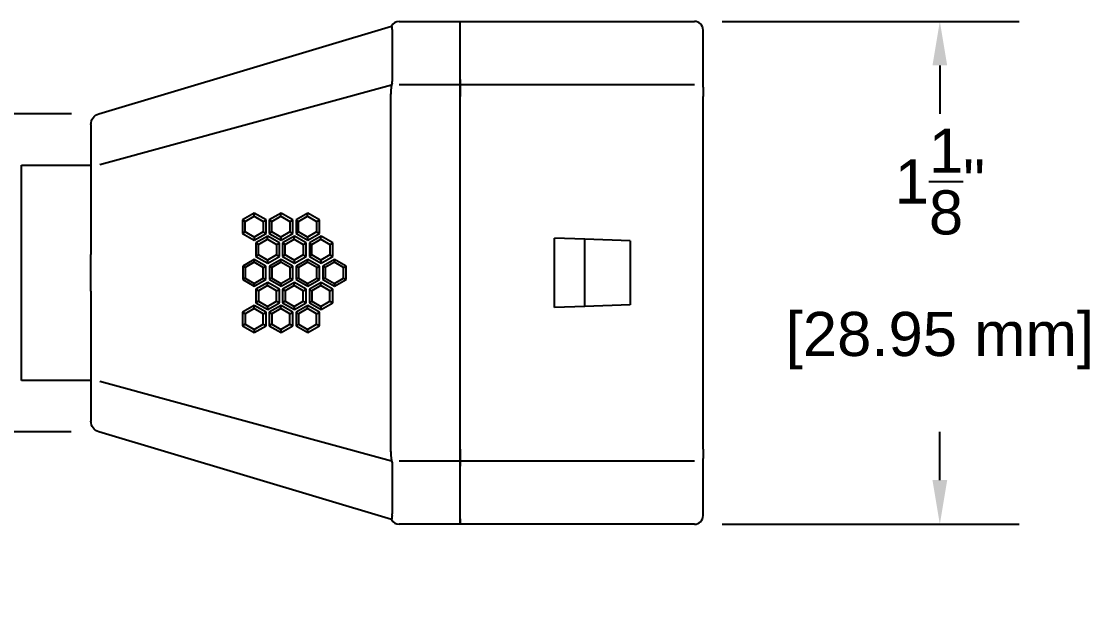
# Model space of a CAD drawing. Header units: inches. Extents: x -0.23 to 6.74, y 1.87 to 8.25.
# Drawn here: x 3.085 to 5.506, y 2.106 to 3.439 of the extents above; entities that cross this region are included whole.
import ezdxf

# ---------------------------------------------------------------- set-up
doc = ezdxf.new("R2010")
doc.units = ezdxf.units.IN
doc.header["$MEASUREMENT"] = 0
doc.layers.get('Defpoints').update_dxf_attribs({"color": 1})
doc.styles.get("Standard").update_dxf_attribs({"font": 'Arial.ttf'})
doc.dimstyles.new('.1 DIM', dxfattribs={"dimscale": 0, "dimtxt": 0.1, "dimasz": 0.1, "dimexe": 0.18, "dimexo": 0.0625, "dimgap": 0.09, "dimtad": 0, "dimtih": 1, "dimtoh": 1, "dimdec": 5, "dimzin": 0, "dimdsep": 46, "dimlunit": 4, "dimtxsty": 'Standard', "dimcen": 0.09, "dimadec": 0, "dimazin": 0, "dimtfac": 1, "dimtdec": 5, "dimtofl": 0, "dimtmove": 0, "dimatfit": 3, "dimfxl": 1, "dimtolj": 1, "dimtzin": 0, "dimarcsym": 0})

# ---------------------------------------------------------------- blocks, each defined once
blk = doc.blocks.new('*D18')
at = {"layer": 'Defpoints', "color": 0, "lineweight": -2, "transparency": 16777216}
for p, q in [((4.6727, 3.4393), (5.3462, 3.4393)), ((5.1662, 3.3393), (5.1662, 3.23)), ((5.1662, 2.3996), (5.1662, 2.5088)), ((4.6727, 2.2996), (5.3462, 2.2996))]:
    blk.add_line(p, q, dxfattribs=at)
at = {"layer": 'Defpoints', "color": 0, "transparency": 16777216}
for p in [(4.6102, 3.4393), (4.6102, 2.2996), (5.1662, 2.2996)]:
    blk.add_point(p, dxfattribs=at)
for points in [[(5.1495, 3.3393), (5.1829, 3.3393), (5.1662, 3.4393)], [(5.1495, 2.3996), (5.1829, 2.3996), (5.1662, 2.2996)]]:
    blk.add_solid(points, dxfattribs=at)
at = {"layer": 'Defpoints', "color": 0, "transparency": 16777216, "char_height": 0.1, "attachment_point": 5}
for s, insert in [('\\A1;1{\\H1x;\\S1/8;}"', (5.1662, 3.0764)), ('\\A1;[28.95 mm]', (5.1662, 2.7158))]:
    blk.add_mtext(s, dxfattribs=dict(at, insert=insert))
blk = doc.blocks.new('*D20')
at = {"layer": 'Defpoints', "color": 0, "lineweight": -2, "transparency": 16777216}
for p, q in [((3.1984, 3.23), (1.6818, 3.2302)), ((1.8618, 3.1301), (1.8618, 2.6089)), ((3.1983, 2.5088), (1.6817, 2.5089)), ((1.8617, 2.5089), (1.8617, 2.4089)), ((1.8617, 2.4089), (1.7617, 2.4089))]:
    blk.add_line(p, q, dxfattribs=at)
at = {"layer": 'Defpoints', "color": 0, "transparency": 16777216}
for p in [(3.2609, 3.23), (1.8617, 2.5089), (3.2608, 2.5088)]:
    blk.add_point(p, dxfattribs=at)
for points in [[(1.8451, 3.1301), (1.8785, 3.1301), (1.8618, 3.2301)], [(1.8451, 2.6089), (1.8784, 2.6089), (1.8617, 2.5089)]]:
    blk.add_solid(points, dxfattribs=at)
at = {"layer": 'Defpoints', "color": 0, "transparency": 16777216, "char_height": 0.1, "attachment_point": 5}
for s, insert in [('\\A1;{\\H1x;\\S23/32;}"', (1.332, 2.6165)), ('\\A1;[18.32 mm]', (1.332, 2.2553))]:
    blk.add_mtext(s, dxfattribs=dict(at, insert=insert))

msp = doc.modelspace()

# ---------------------------------------------------------------- linework, layer by layer
at = {"linetype": 'Continuous'}
for p, q in [((3.941457, 3.439267), (4.079252, 3.439267)), ((4.079252, 3.426798), (4.079252, 3.439267)), ((4.079252, 3.426798), (4.079252, 3.439267)), ((4.079252, 3.439267), (4.610186, 3.439267)), ((3.260885, 3.230031), (3.923988, 3.428681)), ((3.92552, 3.415631), (3.92552, 3.30279)), ((4.079252, 3.307698), (4.079252, 3.426798)), ((4.079252, 3.307698), (4.079252, 3.426798)), ((4.629871, 3.409191), (4.629871, 3.419582)), ((4.629871, 3.290091), (4.629871, 3.409191)), ((3.262989, 3.114561), (3.924041, 3.295274)), ((4.079252, 3.295728), (3.941457, 3.295728)), ((4.079252, 3.307698), (4.079252, 3.268963)), ((4.079252, 3.268963), (4.079252, 3.307698)), ((4.610186, 3.295728), (4.079252, 3.295728)), ((3.921823, 3.268963), (3.921823, 2.469861)), ((4.079252, 2.469861), (4.079252, 3.268963)), ((4.079252, 2.469861), (4.079252, 3.268963)), ((4.629871, 3.290091), (4.629871, 3.268963)), ((4.629871, 2.469861), (4.629871, 3.268963)), ((3.242638, 3.205517), (3.242638, 3.194629)), ((3.242638, 3.194629), (3.242638, 3.099185)), ((3.085158, 3.113506), (3.242638, 3.113506)), ((3.085158, 2.869412), (3.085158, 3.113506)), ((3.242638, 3.099185), (3.242638, 2.911164)), ((3.612907, 3.004844), (3.586349, 2.98949)), ((3.612586, 2.997774), (3.612907, 3.004844)), ((3.639464, 2.98949), (3.612907, 3.004844)), ((3.673454, 3.004844), (3.646896, 2.98949)), ((3.673133, 2.997774), (3.673454, 3.004844)), ((3.700011, 2.98949), (3.673454, 3.004844)), ((3.734, 3.004844), (3.707443, 2.98949)), ((3.73368, 2.997774), (3.734, 3.004844)), ((3.760558, 2.98949), (3.734, 3.004844)), ((3.592143, 2.985955), (3.586349, 2.98949)), ((3.586349, 2.98949), (3.586349, 2.958782)), ((3.592143, 2.985955), (3.612586, 2.997774)), ((3.592143, 2.962317), (3.592143, 2.985955)), ((3.612586, 2.997774), (3.63303, 2.985955)), ((3.63303, 2.985955), (3.639464, 2.98949)), ((3.63303, 2.985955), (3.63303, 2.962317)), ((3.639464, 2.958782), (3.639464, 2.98949)), ((3.65269, 2.985955), (3.646896, 2.98949)), ((3.646896, 2.98949), (3.646896, 2.958782)), ((3.65269, 2.985955), (3.673133, 2.997774)), ((3.65269, 2.962317), (3.65269, 2.985955)), ((3.673133, 2.997774), (3.693576, 2.985955)), ((3.693576, 2.985955), (3.700011, 2.98949)), ((3.693576, 2.985955), (3.693576, 2.962317)), ((3.700011, 2.958782), (3.700011, 2.98949)), ((3.707443, 2.98949), (3.707443, 2.958782)), ((3.713237, 2.985955), (3.707443, 2.98949)), ((3.713237, 2.985955), (3.73368, 2.997774)), ((3.713237, 2.962317), (3.713237, 2.985955)), ((3.73368, 2.997774), (3.754123, 2.985955)), ((3.754123, 2.985955), (3.760558, 2.98949)), ((3.754123, 2.985955), (3.754123, 2.962317)), ((3.760558, 2.958782), (3.760558, 2.98949)), ((3.592143, 2.962317), (3.586349, 2.958782)), ((3.586349, 2.958782), (3.612907, 2.943428)), ((3.612586, 2.950498), (3.592143, 2.962317)), ((3.63303, 2.962317), (3.612586, 2.950498)), ((3.612907, 2.943428), (3.639464, 2.958782)), ((3.63303, 2.962317), (3.639464, 2.958782)), ((3.65269, 2.962317), (3.646896, 2.958782)), ((3.646896, 2.958782), (3.673454, 2.943428)), ((3.673133, 2.950498), (3.65269, 2.962317)), ((3.693576, 2.962317), (3.673133, 2.950498)), ((3.673454, 2.943428), (3.700011, 2.958782)), ((3.693576, 2.962317), (3.700011, 2.958782)), ((3.713237, 2.962317), (3.707443, 2.958782)), ((3.707443, 2.958782), (3.734, 2.943428)), ((3.73368, 2.950498), (3.713237, 2.962317)), ((3.754123, 2.962317), (3.73368, 2.950498)), ((3.734, 2.943428), (3.760558, 2.958782)), ((3.754123, 2.962317), (3.760558, 2.958782)), ((3.612586, 2.950498), (3.612907, 2.943428)), ((3.643225, 2.952517), (3.616638, 2.937145)), ((3.616638, 2.937145), (3.616638, 2.906403)), ((3.622493, 2.933573), (3.616638, 2.937145)), ((3.622493, 2.933573), (3.642901, 2.945372)), ((3.622493, 2.909975), (3.622493, 2.933573)), ((3.642901, 2.945372), (3.643225, 2.952517)), ((3.642901, 2.945372), (3.66331, 2.933573)), ((3.669813, 2.937145), (3.643225, 2.952517)), ((3.66331, 2.933573), (3.669813, 2.937145)), ((3.66331, 2.933573), (3.66331, 2.909975)), ((3.669813, 2.906403), (3.669813, 2.937145)), ((3.673133, 2.950498), (3.673454, 2.943428)), ((3.703772, 2.952517), (3.677185, 2.937145)), ((3.677185, 2.937145), (3.677185, 2.906403)), ((3.683039, 2.933573), (3.677185, 2.937145)), ((3.683039, 2.933573), (3.703448, 2.945372)), ((3.683039, 2.909975), (3.683039, 2.933573)), ((3.703448, 2.945372), (3.703772, 2.952517)), ((3.703448, 2.945372), (3.723857, 2.933573)), ((3.730359, 2.937145), (3.703772, 2.952517)), ((3.723857, 2.933573), (3.730359, 2.937145)), ((3.723857, 2.933573), (3.723857, 2.909975)), ((3.730359, 2.906403), (3.730359, 2.937145)), ((3.73368, 2.950498), (3.734, 2.943428)), ((3.764319, 2.952517), (3.737731, 2.937145)), ((3.743586, 2.933573), (3.737731, 2.937145)), ((3.737731, 2.937145), (3.737731, 2.906403)), ((3.743586, 2.933573), (3.763995, 2.945372)), ((3.743586, 2.909975), (3.743586, 2.933573)), ((3.763995, 2.945372), (3.764319, 2.952517)), ((3.763995, 2.945372), (3.784404, 2.933573)), ((3.790906, 2.937145), (3.764319, 2.952517)), ((3.784404, 2.933573), (3.790906, 2.937145)), ((3.784404, 2.933573), (3.784404, 2.909975)), ((3.790906, 2.906403), (3.790906, 2.937145)), ((4.362155, 2.945746), (4.293257, 2.948152)), ((4.293257, 2.790672), (4.293257, 2.948152)), ((4.362155, 2.793078), (4.362155, 2.945746)), ((4.464517, 2.942171), (4.362155, 2.945746)), ((4.464517, 2.942171), (4.464517, 2.796652)), ((3.622493, 2.909975), (3.616638, 2.906403)), ((3.616638, 2.906403), (3.643225, 2.891031)), ((3.642901, 2.898176), (3.622493, 2.909975)), ((3.66331, 2.909975), (3.642901, 2.898176)), ((3.643225, 2.891031), (3.669813, 2.906403)), ((3.66331, 2.909975), (3.669813, 2.906403)), ((3.683039, 2.909975), (3.677185, 2.906403)), ((3.677185, 2.906403), (3.703772, 2.891031)), ((3.703448, 2.898176), (3.683039, 2.909975)), ((3.723857, 2.909975), (3.703448, 2.898176)), ((3.703772, 2.891031), (3.730359, 2.906403)), ((3.723857, 2.909975), (3.730359, 2.906403)), ((3.743586, 2.909975), (3.737731, 2.906403)), ((3.737731, 2.906403), (3.764319, 2.891031)), ((3.763995, 2.898176), (3.743586, 2.909975)), ((3.784404, 2.909975), (3.763995, 2.898176)), ((3.764319, 2.891031), (3.790906, 2.906403)), ((3.784404, 2.909975), (3.790906, 2.906403)), ((3.612968, 2.899893), (3.586607, 2.884652)), ((3.592002, 2.881361), (3.586607, 2.884652)), ((3.586607, 2.884652), (3.586607, 2.854171)), ((3.612669, 2.89331), (3.592002, 2.881361)), ((3.592002, 2.881361), (3.592002, 2.857463)), ((3.612669, 2.89331), (3.612968, 2.899893)), ((3.633337, 2.881361), (3.612669, 2.89331)), ((3.639329, 2.884652), (3.612968, 2.899893)), ((3.633337, 2.881361), (3.639329, 2.884652)), ((3.633337, 2.857463), (3.633337, 2.881361)), ((3.639329, 2.854171), (3.639329, 2.884652)), ((3.642901, 2.898176), (3.643225, 2.891031)), ((3.673515, 2.899893), (3.647153, 2.884652)), ((3.647153, 2.884652), (3.647153, 2.854171)), ((3.652549, 2.881361), (3.647153, 2.884652)), ((3.673216, 2.89331), (3.652549, 2.881361)), ((3.652549, 2.881361), (3.652549, 2.857463)), ((3.673216, 2.89331), (3.673515, 2.899893)), ((3.693884, 2.881361), (3.673216, 2.89331)), ((3.699876, 2.884652), (3.673515, 2.899893)), ((3.693884, 2.881361), (3.699876, 2.884652)), ((3.693884, 2.857463), (3.693884, 2.881361)), ((3.699876, 2.854171), (3.699876, 2.884652)), ((3.703448, 2.898176), (3.703772, 2.891031)), ((3.734061, 2.899893), (3.7077, 2.884652)), ((3.7077, 2.884652), (3.7077, 2.854171)), ((3.713095, 2.881361), (3.7077, 2.884652)), ((3.733763, 2.89331), (3.713095, 2.881361)), ((3.713095, 2.881361), (3.713095, 2.857463)), ((3.733763, 2.89331), (3.734061, 2.899893)), ((3.754431, 2.881361), (3.733763, 2.89331)), ((3.760423, 2.884652), (3.734061, 2.899893)), ((3.754431, 2.881361), (3.760423, 2.884652)), ((3.754431, 2.857463), (3.754431, 2.881361)), ((3.760423, 2.854171), (3.760423, 2.884652)), ((3.763995, 2.898176), (3.764319, 2.891031)), ((3.794608, 2.899893), (3.768247, 2.884652)), ((3.773642, 2.881361), (3.768247, 2.884652)), ((3.768247, 2.884652), (3.768247, 2.854171)), ((3.79431, 2.89331), (3.773642, 2.881361)), ((3.773642, 2.881361), (3.773642, 2.857463)), ((3.79431, 2.89331), (3.794608, 2.899893)), ((3.814978, 2.881361), (3.79431, 2.89331)), ((3.82097, 2.884652), (3.794608, 2.899893)), ((3.814978, 2.881361), (3.82097, 2.884652)), ((3.814978, 2.857463), (3.814978, 2.881361)), ((3.82097, 2.854171), (3.82097, 2.884652)), ((3.085158, 2.625317), (3.085158, 2.869412)), ((3.592002, 2.857463), (3.586607, 2.854171)), ((3.592002, 2.857463), (3.612669, 2.845514)), ((3.612669, 2.845514), (3.633337, 2.857463)), ((3.633337, 2.857463), (3.639329, 2.854171)), ((3.652549, 2.857463), (3.647153, 2.854171)), ((3.652549, 2.857463), (3.673216, 2.845514)), ((3.673216, 2.845514), (3.693884, 2.857463)), ((3.693884, 2.857463), (3.699876, 2.854171)), ((3.713095, 2.857463), (3.7077, 2.854171)), ((3.713095, 2.857463), (3.733763, 2.845514)), ((3.733763, 2.845514), (3.754431, 2.857463)), ((3.754431, 2.857463), (3.760423, 2.854171)), ((3.773642, 2.857463), (3.768247, 2.854171)), ((3.773642, 2.857463), (3.79431, 2.845514)), ((3.79431, 2.845514), (3.814978, 2.857463)), ((3.814978, 2.857463), (3.82097, 2.854171)), ((3.586607, 2.854171), (3.612968, 2.838931)), ((3.612669, 2.845514), (3.612968, 2.838931)), ((3.612968, 2.838931), (3.639329, 2.854171)), ((3.643225, 2.847792), (3.616638, 2.832421)), ((3.616638, 2.832421), (3.616638, 2.801678)), ((3.622493, 2.828849), (3.616638, 2.832421)), ((3.642901, 2.840648), (3.622493, 2.828849)), ((3.642901, 2.840648), (3.643225, 2.847792)), ((3.66331, 2.828849), (3.642901, 2.840648)), ((3.669813, 2.832421), (3.643225, 2.847792)), ((3.647153, 2.854171), (3.673515, 2.838931)), ((3.66331, 2.828849), (3.669813, 2.832421)), ((3.669813, 2.801678), (3.669813, 2.832421)), ((3.673216, 2.845514), (3.673515, 2.838931)), ((3.673515, 2.838931), (3.699876, 2.854171)), ((3.703772, 2.847792), (3.677185, 2.832421)), ((3.683039, 2.828849), (3.677185, 2.832421)), ((3.677185, 2.832421), (3.677185, 2.801678)), ((3.703448, 2.840648), (3.683039, 2.828849)), ((3.703448, 2.840648), (3.703772, 2.847792)), ((3.723857, 2.828849), (3.703448, 2.840648)), ((3.730359, 2.832421), (3.703772, 2.847792)), ((3.7077, 2.854171), (3.734061, 2.838931)), ((3.723857, 2.828849), (3.730359, 2.832421)), ((3.730359, 2.801678), (3.730359, 2.832421)), ((3.733763, 2.845514), (3.734061, 2.838931)), ((3.734061, 2.838931), (3.760423, 2.854171)), ((3.764319, 2.847792), (3.737731, 2.832421)), ((3.737731, 2.832421), (3.737731, 2.801678)), ((3.743586, 2.828849), (3.737731, 2.832421)), ((3.763995, 2.840648), (3.743586, 2.828849)), ((3.763995, 2.840648), (3.764319, 2.847792)), ((3.784404, 2.828849), (3.763995, 2.840648)), ((3.790906, 2.832421), (3.764319, 2.847792)), ((3.768247, 2.854171), (3.794608, 2.838931)), ((3.784404, 2.828849), (3.790906, 2.832421)), ((3.790906, 2.801678), (3.790906, 2.832421)), ((3.79431, 2.845514), (3.794608, 2.838931)), ((3.794608, 2.838931), (3.82097, 2.854171)), ((3.242638, 2.82766), (3.242638, 2.639638)), ((3.622493, 2.828849), (3.622493, 2.80525)), ((3.66331, 2.80525), (3.66331, 2.828849)), ((3.683039, 2.828849), (3.683039, 2.80525)), ((3.723857, 2.80525), (3.723857, 2.828849)), ((3.743586, 2.828849), (3.743586, 2.80525)), ((3.784404, 2.80525), (3.784404, 2.828849)), ((3.612907, 2.795395), (3.586349, 2.780041)), ((3.612586, 2.788326), (3.592143, 2.776507)), ((3.612586, 2.788326), (3.612907, 2.795395)), ((3.63303, 2.776507), (3.612586, 2.788326)), ((3.639464, 2.780041), (3.612907, 2.795395)), ((3.622493, 2.80525), (3.616638, 2.801678)), ((3.616638, 2.801678), (3.643225, 2.786307)), ((3.622493, 2.80525), (3.642901, 2.793451)), ((3.642901, 2.793451), (3.66331, 2.80525)), ((3.642901, 2.793451), (3.643225, 2.786307)), ((3.643225, 2.786307), (3.669813, 2.801678)), ((3.673454, 2.795395), (3.646896, 2.780041)), ((3.673133, 2.788326), (3.65269, 2.776507)), ((3.66331, 2.80525), (3.669813, 2.801678)), ((3.673133, 2.788326), (3.673454, 2.795395)), ((3.693576, 2.776507), (3.673133, 2.788326)), ((3.700011, 2.780041), (3.673454, 2.795395)), ((3.683039, 2.80525), (3.677185, 2.801678)), ((3.677185, 2.801678), (3.703772, 2.786307)), ((3.683039, 2.80525), (3.703448, 2.793451)), ((3.703448, 2.793451), (3.723857, 2.80525)), ((3.703448, 2.793451), (3.703772, 2.786307)), ((3.703772, 2.786307), (3.730359, 2.801678)), ((3.734, 2.795395), (3.707443, 2.780041)), ((3.73368, 2.788326), (3.713237, 2.776507)), ((3.723857, 2.80525), (3.730359, 2.801678)), ((3.73368, 2.788326), (3.734, 2.795395)), ((3.754123, 2.776507), (3.73368, 2.788326)), ((3.760558, 2.780041), (3.734, 2.795395)), ((3.743586, 2.80525), (3.737731, 2.801678)), ((3.737731, 2.801678), (3.764319, 2.786307)), ((3.743586, 2.80525), (3.763995, 2.793451)), ((3.763995, 2.793451), (3.784404, 2.80525)), ((3.763995, 2.793451), (3.764319, 2.786307)), ((3.764319, 2.786307), (3.790906, 2.801678)), ((3.784404, 2.80525), (3.790906, 2.801678)), ((4.362155, 2.793078), (4.293257, 2.790672)), ((4.464517, 2.796652), (4.362155, 2.793078)), ((3.592143, 2.776507), (3.586349, 2.780041)), ((3.586349, 2.780041), (3.586349, 2.749334)), ((3.592143, 2.776507), (3.592143, 2.752868)), ((3.63303, 2.776507), (3.639464, 2.780041)), ((3.63303, 2.752868), (3.63303, 2.776507)), ((3.639464, 2.749334), (3.639464, 2.780041)), ((3.646896, 2.780041), (3.646896, 2.749334)), ((3.65269, 2.776507), (3.646896, 2.780041)), ((3.65269, 2.776507), (3.65269, 2.752868)), ((3.693576, 2.776507), (3.700011, 2.780041)), ((3.693576, 2.752868), (3.693576, 2.776507)), ((3.700011, 2.749334), (3.700011, 2.780041)), ((3.713237, 2.776507), (3.707443, 2.780041)), ((3.707443, 2.780041), (3.707443, 2.749334)), ((3.713237, 2.776507), (3.713237, 2.752868)), ((3.754123, 2.776507), (3.760558, 2.780041)), ((3.754123, 2.752868), (3.754123, 2.776507)), ((3.760558, 2.749334), (3.760558, 2.780041)), ((3.592143, 2.752868), (3.586349, 2.749334)), ((3.586349, 2.749334), (3.612907, 2.73398)), ((3.592143, 2.752868), (3.612586, 2.741049)), ((3.612586, 2.741049), (3.63303, 2.752868)), ((3.612586, 2.741049), (3.612907, 2.73398)), ((3.612907, 2.73398), (3.639464, 2.749334)), ((3.63303, 2.752868), (3.639464, 2.749334)), ((3.65269, 2.752868), (3.646896, 2.749334)), ((3.646896, 2.749334), (3.673454, 2.73398)), ((3.65269, 2.752868), (3.673133, 2.741049)), ((3.673133, 2.741049), (3.693576, 2.752868)), ((3.673133, 2.741049), (3.673454, 2.73398)), ((3.673454, 2.73398), (3.700011, 2.749334)), ((3.693576, 2.752868), (3.700011, 2.749334)), ((3.713237, 2.752868), (3.707443, 2.749334)), ((3.707443, 2.749334), (3.734, 2.73398)), ((3.713237, 2.752868), (3.73368, 2.741049)), ((3.73368, 2.741049), (3.754123, 2.752868)), ((3.73368, 2.741049), (3.734, 2.73398)), ((3.734, 2.73398), (3.760558, 2.749334)), ((3.754123, 2.752868), (3.760558, 2.749334)), ((3.242638, 2.639638), (3.242638, 2.544194)), ((3.242638, 2.625317), (3.085158, 2.625317)), ((3.262989, 2.624263), (3.924041, 2.44355)), ((3.242638, 2.544194), (3.242638, 2.533307)), ((3.923987, 2.310143), (3.260885, 2.508793)), ((4.079252, 2.469861), (4.079252, 2.431126)), ((4.079252, 2.431126), (4.079252, 2.469861)), ((4.629871, 2.469861), (4.629871, 2.448733)), ((4.629871, 2.329633), (4.629871, 2.448733)), ((3.92552, 2.436033), (3.92552, 2.323192)), ((3.941457, 2.443096), (4.079252, 2.443096)), ((4.079252, 2.443096), (4.610186, 2.443096)), ((4.079252, 2.312026), (4.079252, 2.431126)), ((4.079252, 2.312026), (4.079252, 2.431126)), ((4.629871, 2.319242), (4.629871, 2.329633)), ((4.079252, 2.299556), (3.941457, 2.299556)), ((4.079252, 2.299556), (4.079252, 2.312026)), ((4.079252, 2.312026), (4.079252, 2.299556)), ((4.610186, 2.299556), (4.079252, 2.299556))]:
    msp.add_line(p, q, dxfattribs=at)
for centre, start, end in [((3.941457, 3.419582), 90, 152.692216), ((4.610186, 3.419582), 0, 90), ((3.941457, 2.319242), 207.305138, 270), ((4.610186, 2.319242), 270, 0)]:
    msp.add_arc(centre, 0.019685, start, end, dxfattribs=at)
at = {"linetype": 'Continuous', "extrusion": (9.30957e-33, -1.52037e-16, -1)}
for centre, start, end in [((-3.268229, 3.205517), 0, 73.141339), ((-3.268229, 2.533307), 286.809803, 0)]:
    msp.add_arc(centre, 0.025591, start, end, dxfattribs=at)
at = {"linetype": 'Continuous'}
for points, knots in [([(3.924004, 3.428686), (3.924004, 3.428686), (3.924004, 3.428686), (3.924003, 3.42869), (3.924291, 3.425427), (3.925261, 3.419199)], [0, 0, 0, 0, 0.00053285, 0.00053285, 1, 1, 1, 1]), ([(3.925044, 3.299812), (3.924384, 3.297188), (3.923708, 3.293846), (3.922642, 3.286426), (3.922248, 3.282395), (3.922017, 3.278279)], [0, 0, 0, 0, 0.5, 0.5, 1, 1, 1, 1]), ([(3.242638, 2.82766), (3.242638, 2.841479), (3.242892, 2.855378), (3.242893, 2.883335), (3.242638, 2.897343), (3.242638, 2.911164)], [0, 0, 0, 0, 0.5, 0.5, 1, 1, 1, 1]), ([(3.922017, 2.460544), (3.922248, 2.456428), (3.922644, 2.452383), (3.923705, 2.444997), (3.924381, 2.441648), (3.925044, 2.439012)], [0, 0, 0, 0, 0.5, 0.5, 1, 1, 1, 1]), ([(3.925261, 2.319625), (3.924777, 2.316515), (3.92448, 2.314154), (3.924091, 2.310959), (3.924004, 2.31014), (3.924004, 2.310138), (3.924004, 2.310138), (3.924004, 2.310138)], [0, 0, 0, 0, 0.49916775, 0.49916775, 0.99833551, 0.99833551, 1, 1, 1, 1])]:
    msp.add_open_spline(points, degree=3, knots=knots, dxfattribs=at)
for points in [[(3.925261, 3.419199), (3.925429, 3.418123), (3.92552, 3.416934), (3.92552, 3.415631)], [(3.925044, 3.299812), (3.925337, 3.300975), (3.92552, 3.30198), (3.92552, 3.30279)], [(3.922017, 3.278279), (3.921844, 3.275178), (3.921823, 3.272071), (3.921823, 3.268963)], [(3.921823, 2.469861), (3.921823, 2.46675), (3.921844, 2.463641), (3.922017, 2.460544)], [(3.925044, 2.439012), (3.925337, 2.437848), (3.92552, 2.436844), (3.92552, 2.436033)], [(3.925261, 2.319625), (3.925429, 2.320701), (3.92552, 2.321889), (3.92552, 2.323192)]]:
    msp.add_open_spline(points, degree=3, dxfattribs=at)

# ---------------------------------------------------------------- dimensions: what is measured, and where the dimension line sits
at = {"layer": 'Defpoints'}
dim = msp.add_linear_dim(base=(5.166207, 2.299556), p1=(4.610186, 3.439267), p2=(4.610186, 2.299556), angle=90, dimstyle='.1 DIM', override={"dimscale": 1, "dimpost": '\\X'}, dxfattribs=at)
dim.commit()
dim.dimension.update_dxf_attribs({"geometry": '*D18', "text_midpoint": (5.166207, 2.869412)})
dim = msp.add_aligned_dim(p1=(3.260885, 3.230031), p2=(3.260828, 2.50881), distance=-1.399079, dimstyle='.1 DIM', override={"dimscale": 1, "dimpost": '\\X'}, dxfattribs=at)
dim.commit()
dim.dimension.update_dxf_attribs({"geometry": '*D20', "text_midpoint": (1.332041, 2.40892)})

doc.saveas('drawing.dxf')
